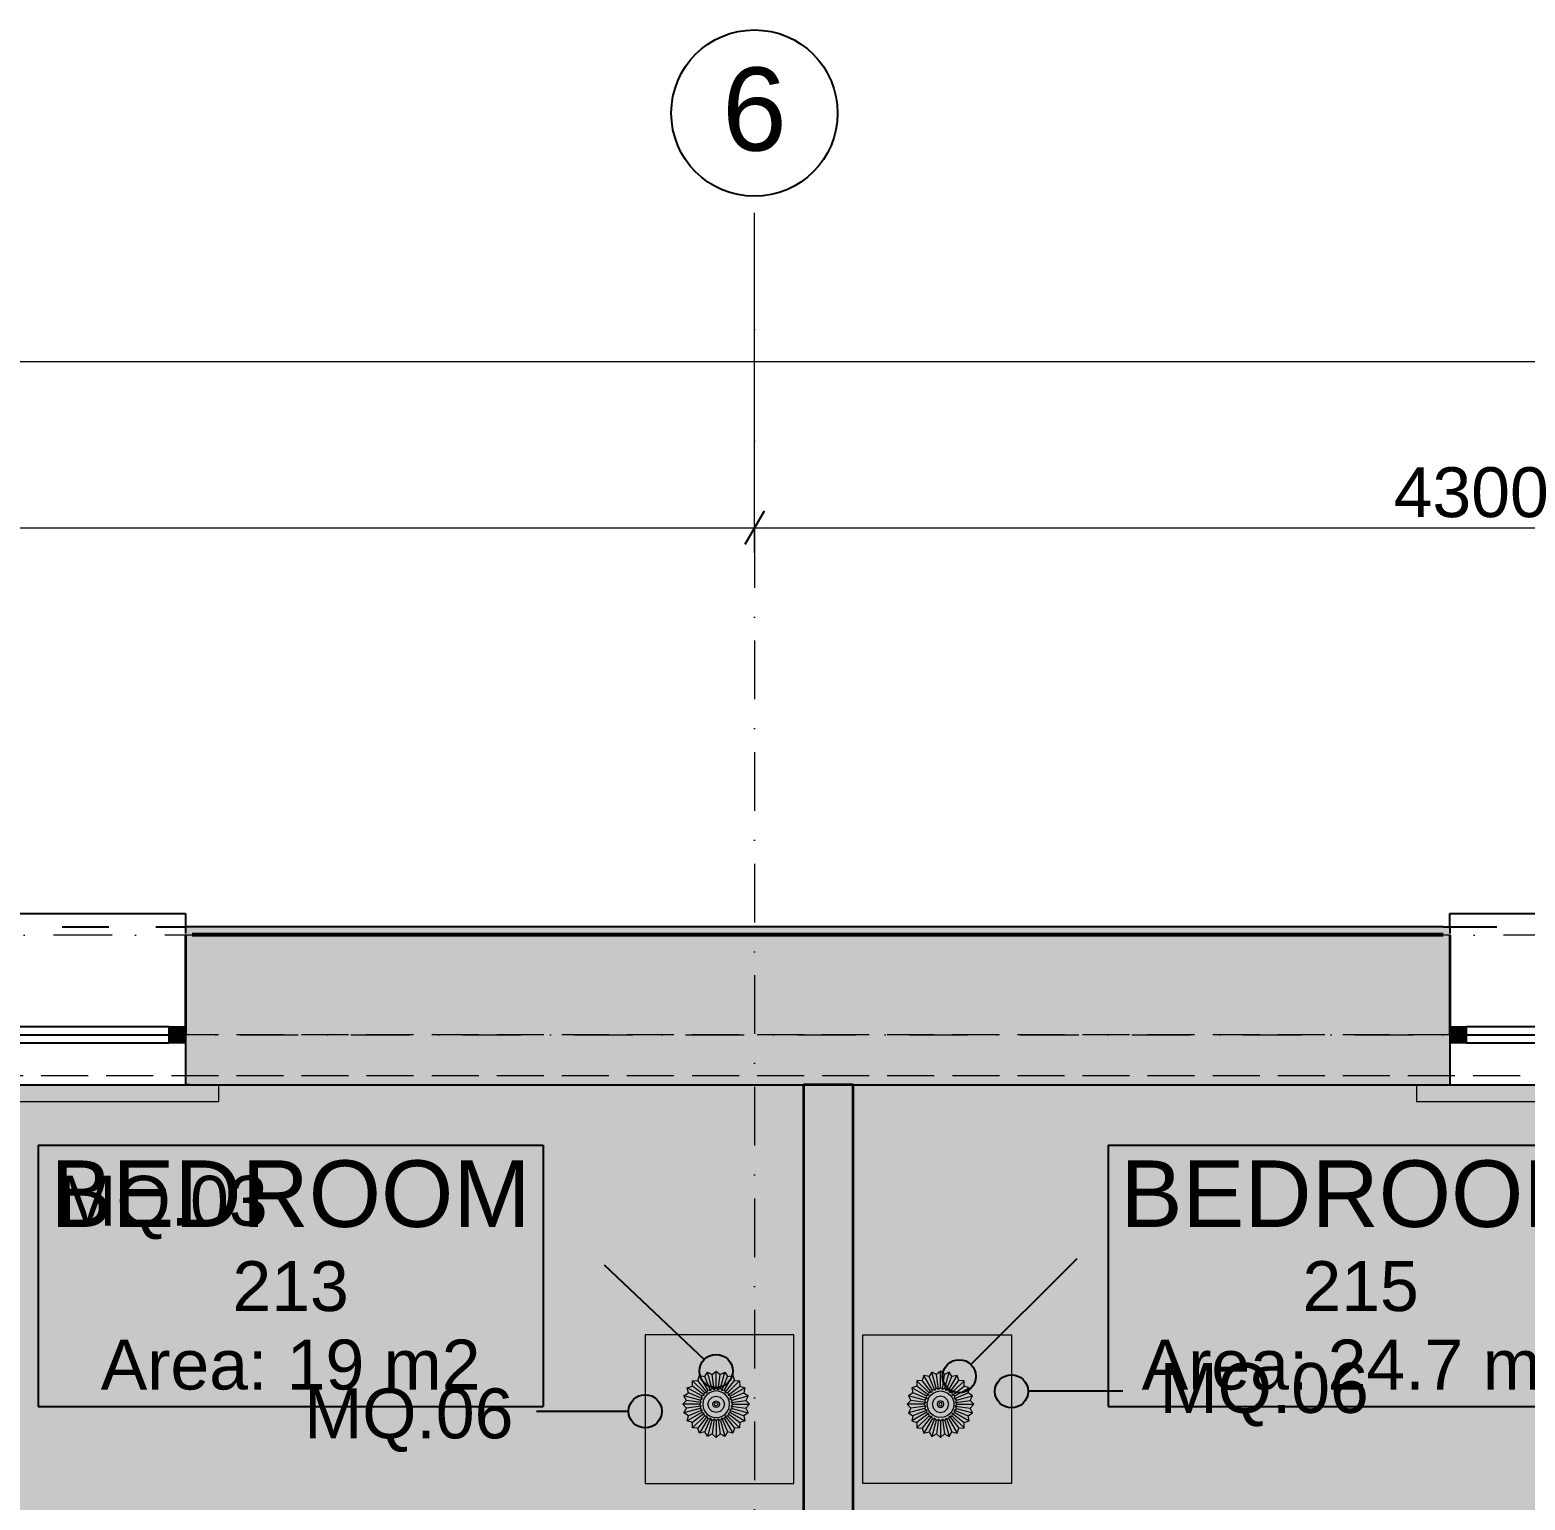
# Model space of a CAD drawing. Header units: millimetres. Extents: x -14278 to 97203, y -22378 to 34603.
# Drawn here: x 81520 to 86014, y 8414 to 12832 of the extents above; entities that cross this region are included whole.
import ezdxf
from ezdxf.enums import TextEntityAlignment as Align

# ---------------------------------------------------------------- set-up
doc = ezdxf.new("R2010")
doc.units = ezdxf.units.MM
doc.header["$MEASUREMENT"] = 0
for name, pattern in [('Dashed', [282.222223, 141.111112, -141.111112]), ('Dot & Dashed', [335.138881, 176.388884, -88.194442, 0, -70.555556]), ('Hidden Line', [195.611112, 141.111112, -54.5])]:
    doc.linetypes.add(name, pattern=pattern)
for name, color, linetype in [('A-Zz_20_10_90-T_TextFFEInternal', 7, 'Continuous'), ('NewA-Ee_25_10-M_WallsExternal', 7, 'Continuous'), ('NewA-Ee_25_10-M_WallsInternal', 7, 'Continuous'), ('NewA-Ee_30_10-M_Roofs', 7, 'Continuous'), ('NewA-Ee_30_40-M_Floors', 7, 'Continuous'), ('NewA-Ee_40_20-M_GeneralFFAndEInternalFixed', 7, 'Continuous'), ('NewA-Ee_40_20-M_GeneralFFAndEInternalMovable', 7, 'Continuous'), ('NewA-SL-M_SpacesInternal', 7, 'Continuous'), ('NewA-Ss_30_25-M_CeilingAndSoffitSystems', 7, 'Continuous'), ('NewA-Zz_20_10_90-T_TextFFEInternal', 7, 'Continuous'), ('NewA-Zz_20_20-D_DimensionGrid', 7, 'Continuous'), ('NewA-Zz_35_40_80-M_GridStructural', 7, 'Continuous'), ('NewA-Zz_50_90_00-M_GrossInternal', 7, 'Continuous'), ('NewA-Zz_60_50_90-P_VoidOpening', 7, 'Continuous')]:
    doc.layers.add(name, color=color, linetype=linetype)
doc.styles.add('GENERATED_STYLE_1', font='')
doc.styles.get('GENERATED_STYLE_1').set_extended_font_data('Arial')
doc.dimstyles.new('GENERATED_STYLE__2', dxfattribs={"dimtxt": 150, "dimasz": 76, "dimexe": 0.18, "dimexo": 300, "dimgap": 0.09, "dimtad": 1, "dimtih": 1, "dimtoh": 1, "dimdec": 0, "dimzin": 0, "dimdsep": 46, "dimtxsty": 'GENERATED_STYLE_1', "dimblk": 'ARROWHEAD_2', "dimblk1": 'ARROWHEAD_2', "dimblk2": 'ARROWHEAD_2', "dimcen": 0.09, "dimclrd": 6, "dimclre": 6, "dimclrt": 7, "dimazin": 0, "dimtfac": 1, "dimtdec": 4, "dimtmove": 0, "dimatfit": 3, "dimfxl": 0, "dimtolj": 1, "dimtzin": 0, "dimarcsym": 0})

# ---------------------------------------------------------------- blocks, each defined once
blk = doc.blocks.new('Slab_29_2', base_point=(87898, 1112.3))
at = {"layer": 'NewA-Ee_30_40-M_Floors', "linetype": 'Continuous', "lineweight": 13}
blk.add_hatch(color=254, dxfattribs=at).paths.add_polyline_path([(87898, 1112.3), (87898, 7409.5), (90347.7, 7409.5), (90347.7, 9661.5), (55798.3, 9661.5), (55798.3, 1112.3)])
at = {"layer": 'NewA-Ee_30_40-M_Floors', "color": 6, "linetype": 'Continuous', "lineweight": 13, "flags": 128}
blk.add_lwpolyline([(87898, 1112.3), (55798.3, 1112.3), (55798.3, 9661.5), (90347.7, 9661.5), (90347.7, 7409.5), (87898, 7409.5)], close=True, dxfattribs=at)
blk = doc.blocks.new('BEDROOM_213_35_2', base_point=(82303.9, 9126.8))
at = {"layer": 'NewA-SL-M_SpacesInternal', "color": 253, "linetype": 'Continuous', "lineweight": 13}
for p, q in [((83845, 9661.5), (80017.1, 9661.5)), ((83845, 5658.2), (83845, 9661.5))]:
    blk.add_line(p, q, dxfattribs=at)
at = {"layer": 'NewA-SL-M_SpacesInternal', "linetype": 'Continuous'}
for p, q in [((81545.2, 9480.4), (81545.2, 9166.1)), ((81545.2, 9480.4), (83062.5, 9480.4)), ((83062.5, 9480.4), (83062.5, 9166.1)), ((81545.2, 9166.1), (81545.2, 8930.4)), ((83062.5, 9166.1), (83062.5, 8930.4)), ((81545.2, 8930.4), (81545.2, 8694.6)), ((83062.5, 8930.4), (83062.5, 8694.6)), ((81545.2, 8694.6), (83062.5, 8694.6))]:
    blk.add_line(p, q, dxfattribs=at)
at = {"layer": 'NewA-SL-M_SpacesInternal', "color": 5, "lineweight": 70, "style": 'GENERATED_STYLE_1'}
for tag, height, p in [('ROOM_NAME', 200, (82303.9, 9434.6)), ('ROOM_NUMBER', 150, (82303.9, 9131.8)), ('adj_text', 150, (82303.9, 8896.1))]:
    blk.add_attdef(tag, text='', height=height, dxfattribs=at).set_placement(p, align=Align.TOP_CENTER)
blk = doc.blocks.new('BEDROOM_215_36_2', base_point=(85519.8, 9126.8))
at = {"layer": 'NewA-SL-M_SpacesInternal', "color": 253, "linetype": 'Continuous', "lineweight": 13}
for p, q in [((83995, 9661.5), (83995, 5658.2)), ((90347.7, 9661.5), (83995, 9661.5))]:
    blk.add_line(p, q, dxfattribs=at)
at = {"layer": 'NewA-SL-M_SpacesInternal', "linetype": 'Continuous'}
for p, q in [((84761.1, 9480.4), (84761.1, 9166.1)), ((84761.1, 9480.4), (86278.4, 9480.4)), ((84761.1, 9166.1), (84761.1, 8930.4)), ((84761.1, 8930.4), (84761.1, 8694.6)), ((84761.1, 8694.6), (86278.4, 8694.6))]:
    blk.add_line(p, q, dxfattribs=at)
at = {"layer": 'NewA-SL-M_SpacesInternal', "color": 5, "lineweight": 70, "style": 'GENERATED_STYLE_1'}
for tag, height, p in [('ROOM_NAME', 200, (85519.8, 9434.6)), ('ROOM_NUMBER', 150, (85519.8, 9131.8)), ('adj_text', 150, (85519.8, 8896.1))]:
    blk.add_attdef(tag, text='', height=height, dxfattribs=at).set_placement(p, align=Align.TOP_CENTER)
blk = doc.blocks.new('Slab_44_2', base_point=(80017.1, 9661.5))
at = {"layer": 'NewA-Ss_30_25-M_CeilingAndSoffitSystems', "linetype": 'Continuous', "lineweight": 0}
blk.add_hatch(color=255, dxfattribs=at).paths.add_polyline_path([(80017.1, 9661.5), (80017.1, 5658.2), (80843.6, 5658.2), (80843.6, 2707.2), (82077.4, 2707.2), (82077.4, 5658.2), (83845, 5658.2), (83845, 9661.5)])
at = {"layer": 'NewA-Ss_30_25-M_CeilingAndSoffitSystems', "color": 6, "linetype": 'Continuous', "lineweight": 13, "flags": 128}
blk.add_lwpolyline([(80017.1, 9661.5), (80017.1, 5658.2), (80843.6, 5658.2), (80843.6, 2707.2), (82077.4, 2707.2), (82077.4, 5658.2), (83845, 5658.2), (83845, 9661.5)], close=True, dxfattribs=at)
blk = doc.blocks.new('Slab_45_2', base_point=(83995, 9661.5))
at = {"layer": 'NewA-Ss_30_25-M_CeilingAndSoffitSystems', "linetype": 'Continuous', "lineweight": 0}
blk.add_hatch(color=255, dxfattribs=at).paths.add_polyline_path([(83995, 9661.5), (83995, 5658.2), (85767.6, 5658.2), (85767.6, 2707.2), (87045.6, 2707.2), (87045.6, 5658.2), (87871.7, 5658.2), (87871.7, 7509.5), (90347.7, 7509.5), (90347.7, 9661.5)])
at = {"layer": 'NewA-Ss_30_25-M_CeilingAndSoffitSystems', "color": 6, "linetype": 'Continuous', "lineweight": 13, "flags": 128}
blk.add_lwpolyline([(83995, 9661.5), (83995, 5658.2), (85767.6, 5658.2), (85767.6, 2707.2), (87045.6, 2707.2), (87045.6, 5658.2), (87871.7, 5658.2), (87871.7, 7509.5), (90347.7, 7509.5), (90347.7, 9661.5)], close=True, dxfattribs=at)
blk = doc.blocks.new('Double Window 19_2')
at = {"layer": 'NewA-Ee_25_10-M_WallsExternal', "linetype": 'Continuous', "lineweight": 13}
for points in [[(-750, 0), (-750, -50), (-700, -50), (-700, 0)], [(0, -50), (0, 0), (-50, 0), (-50, -50)], [(0, 0), (0, -50), (50, -50), (50, 0)], [(750, -50), (750, 0), (700, 0), (700, -50)]]:
    blk.add_hatch(color=104, dxfattribs=at).paths.add_polyline_path(points)
at = {"layer": 'NewA-Ee_25_10-M_WallsExternal', "linetype": 'Continuous'}
for p, q in [((-750, 300), (-750, 340)), ((-750, 340), (750, 340)), ((750, 340), (750, 300)), ((-700, 0), (-50, 0)), ((50, 0), (700, 0)), ((-750, -24.9), (-750, -50)), ((-700, -25), (-50, -25)), ((50, -25), (700, -25)), ((750, -24.9), (750, -50)), ((-50, -50), (-700, -50)), ((700, -50), (50, -50)), ((-750, -175.2), (750, -175.2))]:
    blk.add_line(p, q, dxfattribs=at)
at = {"layer": 'NewA-Ee_25_10-M_WallsExternal', "linetype": 'Dashed'}
blk.add_line((-750, 300), (750, 300), dxfattribs=at)
at = {"layer": 'NewA-Ee_25_10-M_WallsExternal', "color": 24, "linetype": 'Continuous', "lineweight": 13}
for p, q in [((-750, 0), (-700, 0)), ((-700, 0), (-700, -50)), ((-50, -50), (-50, 0)), ((-50, 0), (0, 0)), ((0, 0), (50, 0)), ((50, 0), (50, -50)), ((700, -50), (700, 0)), ((700, 0), (750, 0)), ((-700, -50), (-750, -50)), ((0, -50), (-50, -50)), ((50, -50), (0, -50)), ((750, -50), (700, -50))]:
    blk.add_line(p, q, dxfattribs=at)
at = {"layer": 'NewA-Ee_25_10-M_WallsExternal', "color": 92, "linetype": 'Continuous', "lineweight": 35}
for p, q in [((-750, 0), (-750, -24.9)), ((750, 0), (750, -24.9))]:
    blk.add_line(p, q, dxfattribs=at)
blk = doc.blocks.new('Wall_67_2', base_point=(55648, 9811.8))
at = {"layer": 'NewA-Ee_25_10-M_WallsExternal', "linetype": 'Continuous', "lineweight": 13}
for points in [[(82008.1, 10136.7), (81988, 10136.7), (81988, 9836.7), (82008.1, 9836.7)], [(81988, 9836.7), (81988, 9811.8), (85788, 9811.8), (85788, 9836.7), (85767.9, 9836.7), (85767.9, 10111.8), (82008.1, 10111.8), (82008.1, 9836.7)], [(82008.1, 10136.7), (82008.1, 10116.6), (85767.9, 10116.6), (85767.9, 10136.7)], [(85767.9, 10136.7), (85767.9, 9836.7), (85788, 9836.7), (85788, 10136.7)], [(85788, 9811.8), (81988, 9811.8), (81988, 9786.7), (82001, 9786.7), (82001, 9741.4), (85775, 9741.4), (85775, 9786.7), (85788, 9786.7)], [(82001, 9661.5), (82001, 9786.7), (81988, 9786.7), (81988, 9661.5)], [(85775, 9661.5), (85788, 9661.5), (85788, 9786.7), (85775, 9786.7)], [(82001, 9741.4), (82001, 9677.9), (85775, 9677.9), (85775, 9741.4)], [(85775, 9677.9), (82001, 9677.9), (82001, 9661.5), (85775, 9661.5)]]:
    blk.add_hatch(color=6, dxfattribs=at).paths.add_polyline_path(points)
at = {"layer": 'NewA-Ee_25_10-M_WallsExternal', "linetype": 'Continuous'}
for p, q in [((82008.1, 10136.7), (81988, 10136.7)), ((81988, 10136.7), (81988, 10116.6)), ((82008.1, 10116.6), (85767.9, 10116.6)), ((85767.9, 10136.7), (85788, 10136.7)), ((85788, 10136.7), (85788, 10116.6)), ((81988, 9811.8), (81988, 9786.7)), ((85788, 9811.8), (85788, 9786.7)), ((81988, 9786.7), (81988, 9741.4)), ((85788, 9786.7), (85788, 9741.4)), ((81988, 9741.4), (81988, 9677.9)), ((85788, 9741.4), (85788, 9677.9)), ((81988, 9677.9), (81988, 9661.5)), ((85788, 9677.9), (85788, 9661.5)), ((82001, 9661.5), (81988, 9661.5)), ((85775, 9661.5), (85788, 9661.5))]:
    blk.add_line(p, q, dxfattribs=at)
at = {"layer": 'NewA-Ee_25_10-M_WallsExternal', "color": 92, "linetype": 'Continuous', "lineweight": 35}
for p, q in [((81988, 10111.8), (81988, 9836.7)), ((82008.1, 10111.8), (85767.9, 10111.8)), ((85788, 10111.8), (85788, 9836.7)), ((81988, 9836.7), (81988, 9811.8)), ((85788, 9836.7), (85788, 9811.8))]:
    blk.add_line(p, q, dxfattribs=at)
at = {"layer": 'NewA-Ee_25_10-M_WallsExternal', "linetype": 'Continuous', "flags": 128}
for points in [[(85767.9, 10136.7), (82008.1, 10136.7)], [(82001, 9661.5), (85775, 9661.5)]]:
    blk.add_lwpolyline(points, dxfattribs=at)
at = {"layer": 'NewA-Ee_25_10-M_WallsExternal', "linetype": 'Continuous', "zscale": 1000}
for p in [(81238, 9836.7), (86538, 9836.7)]:
    blk.add_blockref('Double Window 19_2', p, dxfattribs=at)
blk = doc.blocks.new('Wall_75_2', base_point=(83845, 9661.5))
at = {"layer": 'NewA-Ee_25_10-M_WallsInternal', "linetype": 'Continuous', "lineweight": 13}
blk.add_hatch(color=6, dxfattribs=at).paths.add_polyline_path([(83845, 9661.5), (83845, 5658.2), (83995, 5658.2), (83995, 9661.5)])
at = {"layer": 'NewA-Ee_25_10-M_WallsInternal', "color": 92, "linetype": 'Continuous', "lineweight": 35, "flags": 128}
for points in [[(83845, 9661.5), (83845, 5658.2)], [(83995, 9661.5), (83845, 9661.5)], [(83995, 5658.2), (83995, 9661.5)]]:
    blk.add_lwpolyline(points, dxfattribs=at)
blk = doc.blocks.new('Morph_34_2', base_point=(55648, -5438.2))
at = {"layer": 'NewA-Ee_40_20-M_GeneralFFAndEInternalMovable', "color": 6, "linetype": 'Continuous', "lineweight": 13, "flags": 128}
for points in [[(83511.4, 8756.4), (83512.1, 8772.3)], [(83512.1, 8772.3), (83528, 8773)], [(83547.5, 8737), (83512.1, 8772.3)], [(83528, 8773), (83532.8, 8788.2)], [(83555.4, 8737.3), (83528, 8773)], [(83557.8, 8744.9), (83532.8, 8788.2)], [(83532.8, 8788.2), (83548.4, 8784.8)], [(83548.4, 8784.8), (83557, 8798.2)], [(83565.6, 8743.2), (83548.4, 8784.8)], [(83569.9, 8749.9), (83557, 8798.2)], [(83557, 8798.2), (83571.1, 8790.8)], [(83571.1, 8790.8), (83582.8, 8801.6)], [(83577, 8746.2), (83571.1, 8790.8)], [(83582.8, 8751.6), (83582.8, 8801.6)], [(83582.8, 8801.6), (83594.6, 8790.8)], [(83588.7, 8746.2), (83594.6, 8790.8)], [(83594.6, 8790.8), (83608.7, 8798.2)], [(83595.8, 8749.9), (83608.7, 8798.2)], [(83600.1, 8743.2), (83617.3, 8784.8)], [(83607.8, 8744.9), (83632.8, 8788.2)], [(83608.7, 8798.2), (83617.3, 8784.8)], [(83610.2, 8737.3), (83637.6, 8773)], [(83617.3, 8784.8), (83632.8, 8788.2)], [(83618.2, 8737), (83653.5, 8772.3)], [(83632.8, 8788.2), (83637.6, 8773)], [(83637.6, 8773), (83653.5, 8772.3)], [(83653.5, 8772.3), (83654.2, 8756.4)], [(83486.2, 8727.5), (83499.7, 8736)], [(83493.6, 8713.4), (83486.2, 8727.5)], [(83534.5, 8714.5), (83486.2, 8727.5)], [(83496.2, 8751.6), (83511.4, 8756.4)], [(83499.7, 8736), (83496.2, 8751.6)], [(83539.5, 8726.6), (83496.2, 8751.6)], [(83541.3, 8718.8), (83499.7, 8736)], [(83547.1, 8729), (83511.4, 8756.4)], [(83534.5, 8714.5), (83541.3, 8718.8)], [(83539.5, 8726.6), (83547.1, 8729)], [(83541.3, 8718.8), (83539.5, 8726.6)], [(83547.1, 8729), (83547.5, 8737)], [(83547.5, 8737), (83555.4, 8737.3)], [(83555.4, 8737.3), (83557.8, 8744.9)], [(83557.8, 8744.9), (83565.6, 8743.2)], [(83561.5, 8714), (83570.5, 8723)], [(83565.6, 8743.2), (83569.9, 8749.9)], [(83569.9, 8749.9), (83577, 8746.2)], [(83570.5, 8723), (83582.8, 8726.3)], [(83577, 8746.2), (83582.8, 8751.6)], [(83582.8, 8751.6), (83588.7, 8746.2)], [(83582.8, 8726.3), (83595.2, 8723)], [(83588.7, 8746.2), (83595.8, 8749.9)], [(83595.2, 8723), (83604.2, 8714)], [(83595.8, 8749.9), (83600.1, 8743.2)], [(83600.1, 8743.2), (83607.8, 8744.9)], [(83607.8, 8744.9), (83610.2, 8737.3)], [(83610.2, 8737.3), (83618.2, 8737)], [(83618.2, 8737), (83618.5, 8729)], [(83618.5, 8729), (83654.2, 8756.4)], [(83618.5, 8729), (83626.1, 8726.6)], [(83624.4, 8718.8), (83666, 8736)], [(83626.1, 8726.6), (83624.4, 8718.8)], [(83624.4, 8718.8), (83631.1, 8714.5)], [(83626.1, 8726.6), (83669.4, 8751.6)], [(83631.1, 8714.5), (83679.4, 8727.5)], [(83654.2, 8756.4), (83669.4, 8751.6)], [(83669.4, 8751.6), (83666, 8736)], [(83666, 8736), (83679.4, 8727.5)], [(83679.4, 8727.5), (83672.1, 8713.4)], [(83482.8, 8701.6), (83493.6, 8713.4)], [(83493.6, 8689.9), (83482.8, 8701.6)], [(83532.8, 8701.6), (83482.8, 8701.6)], [(83486.2, 8675.7), (83493.6, 8689.9)], [(83534.5, 8688.7), (83486.2, 8675.7)], [(83499.7, 8667.2), (83486.2, 8675.7)], [(83538.2, 8707.5), (83493.6, 8713.4)], [(83538.2, 8695.7), (83493.6, 8689.9)], [(83539.5, 8676.6), (83496.2, 8651.6)], [(83541.3, 8684.4), (83499.7, 8667.2)], [(83547.1, 8674.2), (83511.4, 8646.8)], [(83532.8, 8701.6), (83538.2, 8707.5)], [(83538.2, 8695.7), (83532.8, 8701.6)], [(83538.2, 8707.5), (83534.5, 8714.5)], [(83534.5, 8688.7), (83538.2, 8695.7)], [(83541.3, 8684.4), (83534.5, 8688.7)], [(83539.5, 8676.6), (83541.3, 8684.4)], [(83547.1, 8674.2), (83539.5, 8676.6)], [(83547.5, 8666.3), (83547.1, 8674.2)], [(83558.1, 8701.6), (83561.5, 8714)], [(83561.5, 8689.3), (83558.1, 8701.6)], [(83570.5, 8680.2), (83561.5, 8689.3)], [(83582.8, 8676.9), (83570.5, 8680.2)], [(83572.8, 8701.6), (83574.2, 8706.6)], [(83574.2, 8696.6), (83572.8, 8701.6)], [(83574.2, 8706.6), (83577.8, 8710.3)], [(83577.8, 8692.9), (83574.2, 8696.6)], [(83577.8, 8710.3), (83582.8, 8711.6)], [(83577.8, 8701.6), (83578.5, 8704.1)], [(83578.5, 8699.1), (83577.8, 8701.6)], [(83582.8, 8691.6), (83577.8, 8692.9)], [(83578.5, 8704.1), (83580.3, 8705.9)], [(83580.3, 8697.3), (83578.5, 8699.1)], [(83580.3, 8705.9), (83582.8, 8706.6)], [(83582.8, 8696.6), (83580.3, 8697.3)], [(83582.8, 8711.6), (83587.8, 8710.3)], [(83582.8, 8706.6), (83585.3, 8705.9)], [(83585.3, 8697.3), (83582.8, 8696.6)], [(83587.8, 8692.9), (83582.8, 8691.6)], [(83595.2, 8680.2), (83582.8, 8676.9)], [(83585.3, 8705.9), (83587.2, 8704.1)], [(83587.2, 8699.1), (83585.3, 8697.3)], [(83587.2, 8704.1), (83587.8, 8701.6)], [(83587.8, 8701.6), (83587.2, 8699.1)], [(83587.8, 8710.3), (83591.5, 8706.6)], [(83591.5, 8696.6), (83587.8, 8692.9)], [(83591.5, 8706.6), (83592.8, 8701.6)], [(83592.8, 8701.6), (83591.5, 8696.6)], [(83604.2, 8689.3), (83595.2, 8680.2)], [(83604.2, 8714), (83607.5, 8701.6)], [(83607.5, 8701.6), (83604.2, 8689.3)], [(83618.5, 8674.2), (83618.2, 8666.3)], [(83626.1, 8676.6), (83618.5, 8674.2)], [(83618.5, 8674.2), (83654.2, 8646.8)], [(83631.1, 8688.7), (83624.4, 8684.4)], [(83624.4, 8684.4), (83666, 8667.2)], [(83624.4, 8684.4), (83626.1, 8676.6)], [(83626.1, 8676.6), (83669.4, 8651.6)], [(83631.1, 8714.5), (83627.5, 8707.5)], [(83627.5, 8707.5), (83672.1, 8713.4)], [(83627.5, 8707.5), (83632.8, 8701.6)], [(83632.8, 8701.6), (83627.5, 8695.7)], [(83627.5, 8695.7), (83631.1, 8688.7)], [(83627.5, 8695.7), (83672.1, 8689.9)], [(83631.1, 8688.7), (83679.4, 8675.7)], [(83632.8, 8701.6), (83682.8, 8701.6)], [(83679.4, 8675.7), (83666, 8667.2)], [(83672.1, 8713.4), (83682.8, 8701.6)], [(83682.8, 8701.6), (83672.1, 8689.9)], [(83672.1, 8689.9), (83679.4, 8675.7)], [(83496.2, 8651.6), (83499.7, 8667.2)], [(83511.4, 8646.8), (83496.2, 8651.6)], [(83512.1, 8630.9), (83511.4, 8646.8)], [(83547.5, 8666.3), (83512.1, 8630.9)], [(83528, 8630.2), (83512.1, 8630.9)], [(83555.4, 8665.9), (83528, 8630.2)], [(83532.8, 8615), (83528, 8630.2)], [(83557.8, 8658.3), (83532.8, 8615)], [(83555.4, 8665.9), (83547.5, 8666.3)], [(83565.6, 8660), (83548.4, 8618.5)], [(83557.8, 8658.3), (83555.4, 8665.9)], [(83569.9, 8653.3), (83557, 8605)], [(83565.6, 8660), (83557.8, 8658.3)], [(83569.9, 8653.3), (83565.6, 8660)], [(83577, 8657), (83569.9, 8653.3)], [(83577, 8657), (83571.1, 8612.4)], [(83582.8, 8651.6), (83577, 8657)], [(83588.7, 8657), (83582.8, 8651.6)], [(83582.8, 8651.6), (83582.8, 8601.6)], [(83588.7, 8657), (83594.6, 8612.4)], [(83595.8, 8653.3), (83588.7, 8657)], [(83600.1, 8660), (83595.8, 8653.3)], [(83595.8, 8653.3), (83608.7, 8605)], [(83607.8, 8658.3), (83600.1, 8660)], [(83600.1, 8660), (83617.3, 8618.5)], [(83610.2, 8665.9), (83607.8, 8658.3)], [(83607.8, 8658.3), (83632.8, 8615)], [(83618.2, 8666.3), (83610.2, 8665.9)], [(83610.2, 8665.9), (83637.6, 8630.2)], [(83618.2, 8666.3), (83653.5, 8630.9)], [(83637.6, 8630.2), (83632.8, 8615)], [(83653.5, 8630.9), (83637.6, 8630.2)], [(83654.2, 8646.8), (83653.5, 8630.9)], [(83669.4, 8651.6), (83654.2, 8646.8)], [(83666, 8667.2), (83669.4, 8651.6)], [(83548.4, 8618.5), (83532.8, 8615)], [(83557, 8605), (83548.4, 8618.5)], [(83571.1, 8612.4), (83557, 8605)], [(83582.8, 8601.6), (83571.1, 8612.4)], [(83594.6, 8612.4), (83582.8, 8601.6)], [(83608.7, 8605), (83594.6, 8612.4)], [(83617.3, 8618.5), (83608.7, 8605)], [(83632.8, 8615), (83617.3, 8618.5)]]:
    blk.add_lwpolyline(points, dxfattribs=at)
blk.add_lwpolyline([(83554.6, 8673.3), (83562.8, 8667), (83572.5, 8663), (83582.8, 8661.6), (83593.2, 8663), (83602.8, 8667), (83611.1, 8673.3), (83617.5, 8681.6), (83621.5, 8691.3), (83622.8, 8701.6), (83621.5, 8712), (83617.5, 8721.6), (83611.1, 8729.9), (83602.8, 8736.2), (83593.2, 8740.2), (83582.8, 8741.6), (83572.5, 8740.2), (83562.8, 8736.2), (83554.6, 8729.9), (83548.2, 8721.6), (83544.2, 8712), (83542.8, 8701.6), (83544.2, 8691.3), (83548.2, 8681.6)], close=True, dxfattribs=at)
blk = doc.blocks.new('Morph_35_2', base_point=(55648, -5438.2))
at = {"layer": 'NewA-Ee_40_20-M_GeneralFFAndEInternalMovable', "color": 6, "linetype": 'Continuous', "lineweight": 13, "flags": 128}
for points in [[(84186.5, 8772.3), (84185.8, 8756.4)], [(84202.4, 8773), (84186.5, 8772.3)], [(84221.8, 8737), (84186.5, 8772.3)], [(84207.2, 8788.2), (84202.4, 8773)], [(84229.8, 8737.3), (84202.4, 8773)], [(84232.2, 8744.9), (84207.2, 8788.2)], [(84222.7, 8784.8), (84207.2, 8788.2)], [(84231.3, 8798.2), (84222.7, 8784.8)], [(84240, 8743.2), (84222.7, 8784.8)], [(84244.2, 8749.9), (84231.3, 8798.2)], [(84245.4, 8790.8), (84231.3, 8798.2)], [(84257.2, 8801.6), (84245.4, 8790.8)], [(84251.3, 8746.2), (84245.4, 8790.8)], [(84268.9, 8790.8), (84257.2, 8801.6)], [(84257.2, 8751.6), (84257.2, 8801.6)], [(84263.1, 8746.2), (84268.9, 8790.8)], [(84283.1, 8798.2), (84268.9, 8790.8)], [(84270.1, 8749.9), (84283.1, 8798.2)], [(84274.4, 8743.2), (84291.6, 8784.8)], [(84282.2, 8744.9), (84307.2, 8788.2)], [(84291.6, 8784.8), (84283.1, 8798.2)], [(84284.6, 8737.3), (84312, 8773)], [(84307.2, 8788.2), (84291.6, 8784.8)], [(84292.5, 8737), (84327.9, 8772.3)], [(84312, 8773), (84307.2, 8788.2)], [(84327.9, 8772.3), (84312, 8773)], [(84328.6, 8756.4), (84327.9, 8772.3)], [(84174, 8736), (84160.6, 8727.5)], [(84160.6, 8727.5), (84168, 8713.4)], [(84208.9, 8714.5), (84160.6, 8727.5)], [(84185.8, 8756.4), (84170.6, 8751.6)], [(84170.6, 8751.6), (84174, 8736)], [(84213.9, 8726.6), (84170.6, 8751.6)], [(84215.6, 8718.8), (84174, 8736)], [(84221.5, 8729), (84185.8, 8756.4)], [(84215.6, 8718.8), (84208.9, 8714.5)], [(84221.5, 8729), (84213.9, 8726.6)], [(84213.9, 8726.6), (84215.6, 8718.8)], [(84221.8, 8737), (84221.5, 8729)], [(84229.8, 8737.3), (84221.8, 8737)], [(84232.2, 8744.9), (84229.8, 8737.3)], [(84240, 8743.2), (84232.2, 8744.9)], [(84244.8, 8723), (84235.8, 8714)], [(84244.2, 8749.9), (84240, 8743.2)], [(84251.3, 8746.2), (84244.2, 8749.9)], [(84257.2, 8726.3), (84244.8, 8723)], [(84257.2, 8751.6), (84251.3, 8746.2)], [(84263.1, 8746.2), (84257.2, 8751.6)], [(84269.5, 8723), (84257.2, 8726.3)], [(84270.1, 8749.9), (84263.1, 8746.2)], [(84278.6, 8714), (84269.5, 8723)], [(84274.4, 8743.2), (84270.1, 8749.9)], [(84282.2, 8744.9), (84274.4, 8743.2)], [(84284.6, 8737.3), (84282.2, 8744.9)], [(84292.5, 8737), (84284.6, 8737.3)], [(84292.9, 8729), (84292.5, 8737)], [(84292.9, 8729), (84328.6, 8756.4)], [(84300.5, 8726.6), (84292.9, 8729)], [(84298.8, 8718.8), (84340.3, 8736)], [(84298.8, 8718.8), (84300.5, 8726.6)], [(84305.5, 8714.5), (84298.8, 8718.8)], [(84300.5, 8726.6), (84343.8, 8751.6)], [(84305.5, 8714.5), (84353.8, 8727.5)], [(84343.8, 8751.6), (84328.6, 8756.4)], [(84340.3, 8736), (84343.8, 8751.6)], [(84353.8, 8727.5), (84340.3, 8736)], [(84346.4, 8713.4), (84353.8, 8727.5)], [(84168, 8713.4), (84157.2, 8701.6)], [(84157.2, 8701.6), (84168, 8689.9)], [(84207.2, 8701.6), (84157.2, 8701.6)], [(84168, 8689.9), (84160.6, 8675.7)], [(84208.9, 8688.7), (84160.6, 8675.7)], [(84160.6, 8675.7), (84174, 8667.2)], [(84212.6, 8707.5), (84168, 8713.4)], [(84212.6, 8695.7), (84168, 8689.9)], [(84213.9, 8676.6), (84170.6, 8651.6)], [(84215.6, 8684.4), (84174, 8667.2)], [(84221.5, 8674.2), (84185.8, 8646.8)], [(84212.6, 8707.5), (84207.2, 8701.6)], [(84207.2, 8701.6), (84212.6, 8695.7)], [(84208.9, 8714.5), (84212.6, 8707.5)], [(84212.6, 8695.7), (84208.9, 8688.7)], [(84208.9, 8688.7), (84215.6, 8684.4)], [(84215.6, 8684.4), (84213.9, 8676.6)], [(84213.9, 8676.6), (84221.5, 8674.2)], [(84221.5, 8674.2), (84221.8, 8666.3)], [(84235.8, 8714), (84232.5, 8701.6)], [(84232.5, 8701.6), (84235.8, 8689.3)], [(84235.8, 8689.3), (84244.8, 8680.2)], [(84244.8, 8680.2), (84257.2, 8676.9)], [(84248.5, 8706.6), (84247.2, 8701.6)], [(84247.2, 8701.6), (84248.5, 8696.6)], [(84252.2, 8710.3), (84248.5, 8706.6)], [(84248.5, 8696.6), (84252.2, 8692.9)], [(84257.2, 8711.6), (84252.2, 8710.3)], [(84252.9, 8704.1), (84252.2, 8701.6)], [(84252.2, 8701.6), (84252.9, 8699.1)], [(84252.2, 8692.9), (84257.2, 8691.6)], [(84254.7, 8705.9), (84252.9, 8704.1)], [(84252.9, 8699.1), (84254.7, 8697.3)], [(84257.2, 8706.6), (84254.7, 8705.9)], [(84254.7, 8697.3), (84257.2, 8696.6)], [(84262.2, 8710.3), (84257.2, 8711.6)], [(84259.7, 8705.9), (84257.2, 8706.6)], [(84257.2, 8696.6), (84259.7, 8697.3)], [(84257.2, 8691.6), (84262.2, 8692.9)], [(84257.2, 8676.9), (84269.5, 8680.2)], [(84261.5, 8704.1), (84259.7, 8705.9)], [(84259.7, 8697.3), (84261.5, 8699.1)], [(84262.2, 8701.6), (84261.5, 8704.1)], [(84261.5, 8699.1), (84262.2, 8701.6)], [(84265.9, 8706.6), (84262.2, 8710.3)], [(84262.2, 8692.9), (84265.9, 8696.6)], [(84267.2, 8701.6), (84265.9, 8706.6)], [(84265.9, 8696.6), (84267.2, 8701.6)], [(84269.5, 8680.2), (84278.6, 8689.3)], [(84281.9, 8701.6), (84278.6, 8714)], [(84278.6, 8689.3), (84281.9, 8701.6)], [(84292.5, 8666.3), (84292.9, 8674.2)], [(84292.9, 8674.2), (84300.5, 8676.6)], [(84292.9, 8674.2), (84328.6, 8646.8)], [(84298.8, 8684.4), (84305.5, 8688.7)], [(84298.8, 8684.4), (84340.3, 8667.2)], [(84300.5, 8676.6), (84298.8, 8684.4)], [(84300.5, 8676.6), (84343.8, 8651.6)], [(84301.8, 8707.5), (84305.5, 8714.5)], [(84301.8, 8707.5), (84346.4, 8713.4)], [(84307.2, 8701.6), (84301.8, 8707.5)], [(84301.8, 8695.7), (84307.2, 8701.6)], [(84305.5, 8688.7), (84301.8, 8695.7)], [(84301.8, 8695.7), (84346.4, 8689.9)], [(84305.5, 8688.7), (84353.8, 8675.7)], [(84307.2, 8701.6), (84357.2, 8701.6)], [(84340.3, 8667.2), (84353.8, 8675.7)], [(84357.2, 8701.6), (84346.4, 8713.4)], [(84346.4, 8689.9), (84357.2, 8701.6)], [(84353.8, 8675.7), (84346.4, 8689.9)], [(84174, 8667.2), (84170.6, 8651.6)], [(84170.6, 8651.6), (84185.8, 8646.8)], [(84185.8, 8646.8), (84186.5, 8630.9)], [(84221.8, 8666.3), (84186.5, 8630.9)], [(84186.5, 8630.9), (84202.4, 8630.2)], [(84229.8, 8665.9), (84202.4, 8630.2)], [(84202.4, 8630.2), (84207.2, 8615)], [(84232.2, 8658.3), (84207.2, 8615)], [(84221.8, 8666.3), (84229.8, 8665.9)], [(84240, 8660), (84222.7, 8618.5)], [(84229.8, 8665.9), (84232.2, 8658.3)], [(84244.2, 8653.3), (84231.3, 8605)], [(84232.2, 8658.3), (84240, 8660)], [(84240, 8660), (84244.2, 8653.3)], [(84244.2, 8653.3), (84251.3, 8657)], [(84251.3, 8657), (84245.4, 8612.4)], [(84251.3, 8657), (84257.2, 8651.6)], [(84257.2, 8651.6), (84263.1, 8657)], [(84257.2, 8651.6), (84257.2, 8601.6)], [(84263.1, 8657), (84268.9, 8612.4)], [(84263.1, 8657), (84270.1, 8653.3)], [(84270.1, 8653.3), (84274.4, 8660)], [(84270.1, 8653.3), (84283.1, 8605)], [(84274.4, 8660), (84291.6, 8618.5)], [(84274.4, 8660), (84282.2, 8658.3)], [(84282.2, 8658.3), (84284.6, 8665.9)], [(84282.2, 8658.3), (84307.2, 8615)], [(84284.6, 8665.9), (84292.5, 8666.3)], [(84284.6, 8665.9), (84312, 8630.2)], [(84292.5, 8666.3), (84327.9, 8630.9)], [(84307.2, 8615), (84312, 8630.2)], [(84312, 8630.2), (84327.9, 8630.9)], [(84327.9, 8630.9), (84328.6, 8646.8)], [(84328.6, 8646.8), (84343.8, 8651.6)], [(84343.8, 8651.6), (84340.3, 8667.2)], [(84207.2, 8615), (84222.7, 8618.5)], [(84222.7, 8618.5), (84231.3, 8605)], [(84231.3, 8605), (84245.4, 8612.4)], [(84245.4, 8612.4), (84257.2, 8601.6)], [(84257.2, 8601.6), (84268.9, 8612.4)], [(84268.9, 8612.4), (84283.1, 8605)], [(84283.1, 8605), (84291.6, 8618.5)], [(84291.6, 8618.5), (84307.2, 8615)]]:
    blk.add_lwpolyline(points, dxfattribs=at)
blk.add_lwpolyline([(84222.5, 8681.6), (84218.6, 8691.3), (84217.2, 8701.6), (84218.6, 8712), (84222.5, 8721.6), (84228.9, 8729.9), (84237.2, 8736.2), (84246.8, 8740.2), (84257.2, 8741.6), (84267.5, 8740.2), (84277.2, 8736.2), (84285.5, 8729.9), (84291.8, 8721.6), (84295.8, 8712), (84297.2, 8701.6), (84295.8, 8691.3), (84291.8, 8681.6), (84285.5, 8673.3), (84277.2, 8667), (84267.5, 8663), (84257.2, 8661.6), (84246.8, 8663), (84237.2, 8667), (84228.9, 8673.3)], close=True, dxfattribs=at)
blk = doc.blocks.new('Standard grid marker')
at = {"layer": 'NewA-Zz_35_40_80-M_GridStructural', "color": 6, "linetype": 'Dot & Dashed', "lineweight": 13}
for q in [(18130.8, 0), (0, 0)]:
    blk.add_line((1000, 0), q, dxfattribs=at)
at = {"layer": 'NewA-Zz_35_40_80-M_GridStructural', "linetype": 'Continuous'}
blk.add_circle((-250, 0), 250, dxfattribs=at)
at = {"layer": 'NewA-Zz_35_40_80-M_GridStructural', "color": 6, "linetype": 'Dot & Dashed', "lineweight": 13}
blk.add_point((1000, 0), dxfattribs=at)
blk.add_point((1000, 0), dxfattribs=at)
at = {"layer": 'NewA-Zz_35_40_80-M_GridStructural', "style": 'GENERATED_STYLE_1'}
blk.add_attdef('AC_MarkerText_1', text='', height=250, rotation=90, dxfattribs=at).set_placement((-250, 14.3), align=Align.MIDDLE_CENTER)
blk = doc.blocks.new('Standard grid marker_2')
at = {"layer": 'NewA-Zz_35_40_80-M_GridStructural', "color": 6, "linetype": 'Dot & Dashed', "lineweight": 13}
blk.add_line((1000, 0), (40175.6, 0), dxfattribs=at)
at = {"layer": 'NewA-Zz_35_40_80-M_GridStructural', "style": 'GENERATED_STYLE_1'}
blk.add_attdef('AC_MarkerText_1', text='', height=250, dxfattribs=at).set_placement((41425.6, 14.3), align=Align.MIDDLE_CENTER)
blk = doc.blocks.new('Standard grid marker_4')
at = {"layer": 'NewA-Zz_35_40_80-M_GridStructural', "color": 6, "linetype": 'Dot & Dashed', "lineweight": 13}
blk.add_line((1000, 0), (40175.6, 0), dxfattribs=at)
blk = doc.blocks.new('Venetian Blind 19')
at = {"layer": 'NewA-Ee_40_20-M_GeneralFFAndEInternalFixed', "color": 1, "linetype": 'Continuous', "lineweight": 18}
for p, q in [((1700, 50), (0, 50)), ((0, 50), (0, 0)), ((1700, 0), (1700, 50)), ((0, 0), (1700, 0))]:
    blk.add_line(p, q, dxfattribs=at)
blk = doc.blocks.new('Rectangular Table 01 19_3')
at = {"layer": 'NewA-Ee_40_20-M_GeneralFFAndEInternalMovable', "color": 1, "linetype": 'Continuous', "lineweight": 18}
for p, q in [((446.6, 446.6), (0, 446.6)), ((0, 446.6), (0, 0)), ((446.6, 0), (446.6, 446.6)), ((0, 0), (446.6, 0))]:
    blk.add_line(p, q, dxfattribs=at)
blk = doc.blocks.new('Beam_12_2', base_point=(90498, 1111.8))
at = {"layer": 'NewA-Ee_30_10-M_Roofs', "color": 6, "linetype": 'Hidden Line', "lineweight": 13}
blk.add_line((90498, 9811.8), (55648, 9811.8), dxfattribs=at)
blk = doc.blocks.new('Line_95_2', base_point=(84666.7, 9139))
at = {"layer": 'NewA-Zz_20_10_90-T_TextFFEInternal', "linetype": 'Continuous'}
blk.add_hatch(color=256, dxfattribs=at).paths.add_polyline_path([(84363.4, 8785.7), (84359.6, 8804.8), (84348.7, 8821.1), (84332.5, 8831.9), (84313.4, 8835.7), (84294.2, 8831.9), (84278, 8821.1), (84267.2, 8804.8), (84263.4, 8785.7), (84267.2, 8766.6), (84278, 8750.4), (84294.2, 8739.5), (84313.4, 8735.7), (84332.5, 8739.5), (84348.7, 8750.4), (84359.6, 8766.6)])
blk.add_line((84666.7, 9139), (84348.7, 8821.1), dxfattribs=at)
blk.add_circle((84313.4, 8785.7), 50, dxfattribs=at)
blk = doc.blocks.new('Line_96_2', base_point=(84804.9, 8740.6))
at = {"layer": 'NewA-Zz_20_10_90-T_TextFFEInternal', "linetype": 'Continuous'}
blk.add_hatch(color=256, dxfattribs=at).paths.add_polyline_path([(84520.5, 8740.6), (84516.7, 8759.7), (84505.8, 8776), (84489.6, 8786.8), (84470.5, 8790.6), (84451.3, 8786.8), (84435.1, 8776), (84424.3, 8759.7), (84420.5, 8740.6), (84424.3, 8721.5), (84435.1, 8705.3), (84451.3, 8694.4), (84470.5, 8690.6), (84489.6, 8694.4), (84505.8, 8705.3), (84516.7, 8721.5)])
blk.add_line((84804.9, 8740.6), (84520.5, 8740.6), dxfattribs=at)
blk.add_circle((84470.5, 8740.6), 50, dxfattribs=at)
blk = doc.blocks.new('Line_101_2', base_point=(83043, 8680.5))
at = {"layer": 'NewA-Zz_20_10_90-T_TextFFEInternal', "linetype": 'Continuous'}
blk.add_hatch(color=256, dxfattribs=at).paths.add_polyline_path([(83419.6, 8680.5), (83415.8, 8699.6), (83404.9, 8715.8), (83388.7, 8726.7), (83369.6, 8730.5), (83350.4, 8726.7), (83334.2, 8715.8), (83323.4, 8699.6), (83319.6, 8680.5), (83323.4, 8661.3), (83334.2, 8645.1), (83350.4, 8634.3), (83369.6, 8630.5), (83388.7, 8634.3), (83404.9, 8645.1), (83415.8, 8661.3)])
blk.add_line((83043, 8680.5), (83319.6, 8680.5), dxfattribs=at)
blk.add_circle((83369.6, 8680.5), 50, dxfattribs=at)
blk = doc.blocks.new('Line_102_2', base_point=(83245.9, 9120.3))
at = {"layer": 'NewA-Zz_20_10_90-T_TextFFEInternal', "linetype": 'Continuous'}
blk.add_hatch(color=256, dxfattribs=at).paths.add_polyline_path([(83632.8, 8801.6), (83629, 8820.7), (83618.2, 8837), (83602, 8847.8), (83582.8, 8851.6), (83563.7, 8847.8), (83547.5, 8837), (83536.6, 8820.7), (83532.8, 8801.6), (83536.6, 8782.5), (83547.5, 8766.3), (83563.7, 8755.4), (83582.8, 8751.6), (83602, 8755.4), (83618.2, 8766.3), (83629, 8782.5)])
blk.add_line((83245.9, 9120.3), (83546.5, 8836), dxfattribs=at)
blk.add_circle((83582.8, 8801.6), 50, dxfattribs=at)
blk = doc.blocks.new('*D979', base_point=(55648, -5438.2))
at = {"layer": 'NewA-Zz_20_20-D_DimensionGrid', "color": 6, "linetype": 'Continuous', "lineweight": 13}
for p, q in [((55348, 11760.7), (55348, 12032)), ((90798, 11760.7), (90798, 12032)), ((55299.1, 11835.7), (55348, 11835.7)), ((55348, 11835.7), (90798, 11835.7)), ((90798, 11835.7), (90846.9, 11835.7))]:
    blk.add_line(p, q, dxfattribs=at)
at = {"layer": 'NewA-Zz_20_20-D_DimensionGrid', "linetype": 'Continuous'}
for p, q in [((55376.9, 11885.7), (55319.1, 11785.7)), ((90769.1, 11785.7), (90826.9, 11885.7))]:
    blk.add_line(p, q, dxfattribs=at)
at = {"layer": 'NewA-Zz_20_20-D_DimensionGrid', "insert": (72787, 11865.7), "char_height": 150, "attachment_point": 7, "style": 'GENERATED_STYLE_1'}
blk.add_mtext('\\A1;{\\fArial|b0|i0|c0|p34;35450}', dxfattribs=at)
blk = doc.blocks.new('ARROWHEAD_2')
at = {"color": 0, "linetype": 'Continuous', "lineweight": 0}
for p, q in [((-0.378, -0.655), (0.378, 0.655)), ((0, 0), (-1, 0))]:
    blk.add_line(p, q, dxfattribs=at)
blk = doc.blocks.new('*D985', base_point=(55648, -5438.2))
at = {"layer": 'NewA-Zz_20_20-D_DimensionGrid', "color": 6, "linetype": 'Continuous', "lineweight": 13}
for p, q in [((71848, 11260.6), (71848, 12282)), ((83698, 11260.6), (83698, 12282)), ((71848, 11335.6), (83698, 11335.6))]:
    blk.add_line(p, q, dxfattribs=at)
at = {"layer": 'NewA-Zz_20_20-D_DimensionGrid', "linetype": 'Continuous'}
for p, q in [((71876.9, 11385.6), (71819.1, 11285.6)), ((83726.9, 11385.6), (83669.1, 11285.6))]:
    blk.add_line(p, q, dxfattribs=at)
at = {"layer": 'NewA-Zz_20_20-D_DimensionGrid', "insert": (77494.6, 11365.6), "char_height": 150, "attachment_point": 7, "style": 'GENERATED_STYLE_1'}
blk.add_mtext('\\A1;{\\fArial|b0|i0|c0|p34;11850}', dxfattribs=at)
blk = doc.blocks.new('*D986', base_point=(55648, -5438.2))
at = {"layer": 'NewA-Zz_20_20-D_DimensionGrid', "color": 6, "linetype": 'Continuous', "lineweight": 13}
for p, q in [((83698, 11260.6), (83698, 12282)), ((87998, 11260.6), (87998, 12282)), ((83698, 11335.6), (87998, 11335.6))]:
    blk.add_line(p, q, dxfattribs=at)
at = {"layer": 'NewA-Zz_20_20-D_DimensionGrid', "linetype": 'Continuous'}
for p, q in [((83726.9, 11385.6), (83669.1, 11285.6)), ((88026.9, 11385.6), (87969.1, 11285.6))]:
    blk.add_line(p, q, dxfattribs=at)
at = {"layer": 'NewA-Zz_20_20-D_DimensionGrid', "insert": (85619.2, 11365.6), "char_height": 150, "attachment_point": 7, "style": 'GENERATED_STYLE_1'}
blk.add_mtext('\\A1;{\\fArial|b0|i0|c0|p34;4300}', dxfattribs=at)
blk = doc.blocks.new('Label_185_2', base_point=(81495.4, 9472.6))
at = {"layer": 'A-Zz_20_10_90-T_TextFFEInternal', "insert": (81920.4, 9388.3), "char_height": 150, "attachment_point": 2, "style": 'GENERATED_STYLE_1'}
blk.add_mtext('\\fArial|b0|i0|c0|p34;MQ.03\\fArial|b0|i0|c0|p34;\\fArial|b0|i0|c0|p34;\\fArial|b0|i0|c0|p34;\\fArial|b0|i0|c0|p34;\\fArial|b0|i0|c0|p34;\\fArial|b0|i0|c0|p34;\\fArial|b0|i0|c0|p34;\\fArial|b0|i0|c0|p34;\\fArial|b0|i0|c0|p34;\\fArial|b0|i0|c0|p34;\\fArial|b0|i0|c0|p34;\\fArial|b0|i0|c0|p34;\\fArial|b0|i0|c0|p34;\\fArial|b0|i0|c0|p34;\\fArial|b0|i0|c0|p34;\\fArial|b0|i0|c0|p34;\\fArial|b0|i0|c0|p34;\\fArial|b0|i0|c0|p34;\\fArial|b0|i0|c0|p34;\\fArial|b0|i0|c0|p34;\\fArial|b0|i0|c0|p34;\\fArial|b0|i0|c0|p34;\\fArial|b0|i0|c0|p34;\\fArial|b0|i0|c0|p34;\\fArial|b0|i0|c0|p34;\\fArial|b0|i0|c0|p34;\\fArial|b0|i0|c0|p34;\\fArial|b0|i0|c0|p34;\\fArial|b0|i0|c0|p34;}', dxfattribs=at)
blk = doc.blocks.new('Label_198_2', base_point=(82234, 8833.6))
at = {"layer": 'A-Zz_20_10_90-T_TextFFEInternal', "insert": (82659, 8749.3), "char_height": 150, "attachment_point": 2, "style": 'GENERATED_STYLE_1'}
blk.add_mtext('\\fArial|b0|i0|c0|p34;MQ.06\\fArial|b0|i0|c0|p34;\\fArial|b0|i0|c0|p34;\\fArial|b0|i0|c0|p34;\\fArial|b0|i0|c0|p34;\\fArial|b0|i0|c0|p34;\\fArial|b0|i0|c0|p34;\\fArial|b0|i0|c0|p34;\\fArial|b0|i0|c0|p34;\\fArial|b0|i0|c0|p34;\\fArial|b0|i0|c0|p34;\\fArial|b0|i0|c0|p34;\\fArial|b0|i0|c0|p34;\\fArial|b0|i0|c0|p34;\\fArial|b0|i0|c0|p34;\\fArial|b0|i0|c0|p34;\\fArial|b0|i0|c0|p34;\\fArial|b0|i0|c0|p34;\\fArial|b0|i0|c0|p34;\\fArial|b0|i0|c0|p34;\\fArial|b0|i0|c0|p34;\\fArial|b0|i0|c0|p34;\\fArial|b0|i0|c0|p34;\\fArial|b0|i0|c0|p34;\\fArial|b0|i0|c0|p34;\\fArial|b0|i0|c0|p34;\\fArial|b0|i0|c0|p34;\\fArial|b0|i0|c0|p34;\\fArial|b0|i0|c0|p34;\\fArial|b0|i0|c0|p34;}', dxfattribs=at)
blk = doc.blocks.new('Label_199_2', base_point=(84804.9, 8910.1))
at = {"layer": 'A-Zz_20_10_90-T_TextFFEInternal', "insert": (85229.9, 8825.8), "char_height": 150, "attachment_point": 2, "style": 'GENERATED_STYLE_1'}
blk.add_mtext('\\fArial|b0|i0|c0|p34;MQ.06\\fArial|b0|i0|c0|p34;\\fArial|b0|i0|c0|p34;\\fArial|b0|i0|c0|p34;\\fArial|b0|i0|c0|p34;\\fArial|b0|i0|c0|p34;\\fArial|b0|i0|c0|p34;\\fArial|b0|i0|c0|p34;\\fArial|b0|i0|c0|p34;\\fArial|b0|i0|c0|p34;\\fArial|b0|i0|c0|p34;\\fArial|b0|i0|c0|p34;\\fArial|b0|i0|c0|p34;\\fArial|b0|i0|c0|p34;\\fArial|b0|i0|c0|p34;\\fArial|b0|i0|c0|p34;\\fArial|b0|i0|c0|p34;\\fArial|b0|i0|c0|p34;\\fArial|b0|i0|c0|p34;\\fArial|b0|i0|c0|p34;\\fArial|b0|i0|c0|p34;\\fArial|b0|i0|c0|p34;\\fArial|b0|i0|c0|p34;\\fArial|b0|i0|c0|p34;\\fArial|b0|i0|c0|p34;\\fArial|b0|i0|c0|p34;\\fArial|b0|i0|c0|p34;\\fArial|b0|i0|c0|p34;\\fArial|b0|i0|c0|p34;\\fArial|b0|i0|c0|p34;}', dxfattribs=at)
blk = doc.blocks.new('Beam_14_2', base_point=(90498, 988.5))
at = {"layer": 'NewA-Zz_60_50_90-P_VoidOpening', "color": 6, "linetype": 'Hidden Line', "lineweight": 13}
blk.add_line((90498, 9688.5), (55648, 9688.5), dxfattribs=at)

msp = doc.modelspace()

# ---------------------------------------------------------------- hatches: boundary and pattern name
at = {"layer": 'NewA-Zz_50_90_00-M_GrossInternal', "linetype": 'Continuous', "lineweight": 140}
msp.add_hatch(color=1, dxfattribs=at).paths.add_polyline_path([(55798.3, 9661.5), (90347.7, 9661.5), (90347.7, 1262.1), (61147.7, 1262.1), (61147.7, -3287.9), (57698.3, -3287.9), (57698.3, 1262.1), (55798.3, 1262.1)])

# ---------------------------------------------------------------- linework, layer by layer
at = {"layer": 'NewA-Zz_50_90_00-M_GrossInternal', "linetype": 'Continuous', "flags": 128}
msp.add_lwpolyline([(55798.3, 9661.5), (90347.7, 9661.5), (90347.7, 1262.1), (61147.7, 1262.1), (61147.7, -3287.9), (57698.3, -3287.9), (57698.3, 1262.1), (55798.3, 1262.1)], close=True, dxfattribs=at)

# ---------------------------------------------------------------- block references
at = {"layer": 'A-Zz_20_10_90-T_TextFFEInternal', "color": 6, "linetype": 'Continuous', "lineweight": 13}
for name, p in [('Label_185_2', (81495.4, 9472.6)), ('Label_199_2', (84804.9, 8910.1)), ('Label_198_2', (82234, 8833.6))]:
    msp.add_blockref(name, p, dxfattribs=at)
at = {"layer": 'NewA-Ee_25_10-M_WallsExternal', "color": 92, "lineweight": 35}
msp.add_blockref('Wall_67_2', (55648, 9811.8), dxfattribs=at)
at = {"layer": 'NewA-Ee_25_10-M_WallsInternal', "color": 92, "lineweight": 35}
msp.add_blockref('Wall_75_2', (83845, 9661.5), dxfattribs=at)
at = {"layer": 'NewA-Ee_30_10-M_Roofs', "color": 6, "lineweight": 13}
msp.add_blockref('Beam_12_2', (90498, 1111.8), dxfattribs=at)
at = {"layer": 'NewA-Ee_30_40-M_Floors', "color": 6, "linetype": 'Continuous', "lineweight": 13}
msp.add_blockref('Slab_29_2', (87898, 1112.3), dxfattribs=at)
at = {"layer": 'NewA-Ee_40_20-M_GeneralFFAndEInternalFixed', "color": 6, "linetype": 'Continuous', "lineweight": 13, "zscale": 1000}
for p in [(80388, 9611.5), (85688, 9611.5)]:
    msp.add_blockref('Venetian Blind 19', p, dxfattribs=at)
at = {"layer": 'NewA-Ee_40_20-M_GeneralFFAndEInternalMovable', "color": 6, "linetype": 'Continuous', "lineweight": 13, "zscale": 1000}
msp.add_blockref('Rectangular Table 01 19_3', (83369.6, 8463.5), dxfattribs=at)
at = {"layer": 'NewA-Ee_40_20-M_GeneralFFAndEInternalMovable', "color": 6, "linetype": 'Continuous', "lineweight": 13, "xscale": -1, "zscale": 1000}
msp.add_blockref('Rectangular Table 01 19_3', (84470.5, 8463.5), dxfattribs=at)
at = {"layer": 'NewA-Ee_40_20-M_GeneralFFAndEInternalMovable', "linetype": 'Continuous', "lineweight": 0}
for name in ['Morph_34_2', 'Morph_35_2']:
    msp.add_blockref(name, (55648, -5438.2), dxfattribs=at)
at = {"layer": 'NewA-SL-M_SpacesInternal', "linetype": 'Continuous'}
for name, p, values in [('BEDROOM_213_35_2', (82303.9, 9126.8), {'ROOM_NAME': 'BEDROOM', 'ROOM_NUMBER': '213', 'adj_text': 'Area: 19 m2'}), ('BEDROOM_215_36_2', (85519.8, 9126.8), {'ROOM_NAME': 'BEDROOM', 'ROOM_NUMBER': '215', 'adj_text': 'Area: 24.7 m2'})]:
    msp.add_blockref(name, p, dxfattribs=at).add_auto_attribs(values)
at = {"layer": 'NewA-Ss_30_25-M_CeilingAndSoffitSystems', "color": 6, "linetype": 'Continuous', "lineweight": 13}
for name, p in [('Slab_44_2', (80017.1, 9661.5)), ('Slab_45_2', (83995, 9661.5))]:
    msp.add_blockref(name, p, dxfattribs=at)
at = {"layer": 'NewA-Zz_20_10_90-T_TextFFEInternal', "linetype": 'Continuous'}
for name, p in [('Line_95_2', (84666.7, 9139)), ('Line_102_2', (83245.9, 9120.3)), ('Line_96_2', (84804.9, 8740.6)), ('Line_101_2', (83043, 8680.5))]:
    msp.add_blockref(name, p, dxfattribs=at)
at = {"layer": 'NewA-Zz_35_40_80-M_GridStructural', "color": 1, "linetype": 'Continuous', "lineweight": 18}
ref = msp.add_blockref('Standard grid marker', (83698, 12332), dxfattribs=dict(at, zscale=1000, rotation=270))
ref.add_attrib('AC_MarkerText_1', '6', dxfattribs={"color": 7, "height": 250, "rotation": 360, "style": 'GENERATED_STYLE_1'}).set_placement((83698, 12594.2), align=Align.MIDDLE_CENTER)
at = {"layer": 'NewA-Zz_35_40_80-M_GridStructural', "color": 1, "linetype": 'Continuous', "lineweight": 18, "zscale": 1000, "rotation": 180}
msp.add_blockref('Standard grid marker_4', (95171.3, 10111.8), dxfattribs=at)
at = {"layer": 'NewA-Zz_35_40_80-M_GridStructural', "color": 1, "linetype": 'Continuous', "lineweight": 18, "zscale": 1000}
msp.add_blockref('Standard grid marker_2', (53995.7, 9811.8), dxfattribs=at)
at = {"layer": 'NewA-Zz_60_50_90-P_VoidOpening', "color": 6, "lineweight": 13}
msp.add_blockref('Beam_14_2', (90498, 988.5), dxfattribs=at)

# ---------------------------------------------------------------- dimensions: what is measured, and where the dimension line sits
at = {"layer": 'NewA-Zz_20_20-D_DimensionGrid', "color": 6, "linetype": 'Continuous', "lineweight": 13}
for base, p1, p2, picture, middle in [((83698, 11335.6), (71848, 12582), (83698, 12582), '*D985', (77789, 11440.6)), ((87998, 11335.6), (83698, 12582), (87998, 12582), '*D986', (85854.7, 11440.6)), ((90798, 11835.7), (55348, 12332), (90798, 12332), '*D979', (73081.3, 11940.7))]:
    dim = msp.add_linear_dim(base=base, p1=p1, p2=p2, dimstyle='GENERATED_STYLE__2', dxfattribs=at)
    dim.commit()
    dim.dimension.update_dxf_attribs({"geometry": picture, "text_midpoint": middle, "dimtype": 160})

doc.saveas('drawing.dxf')
